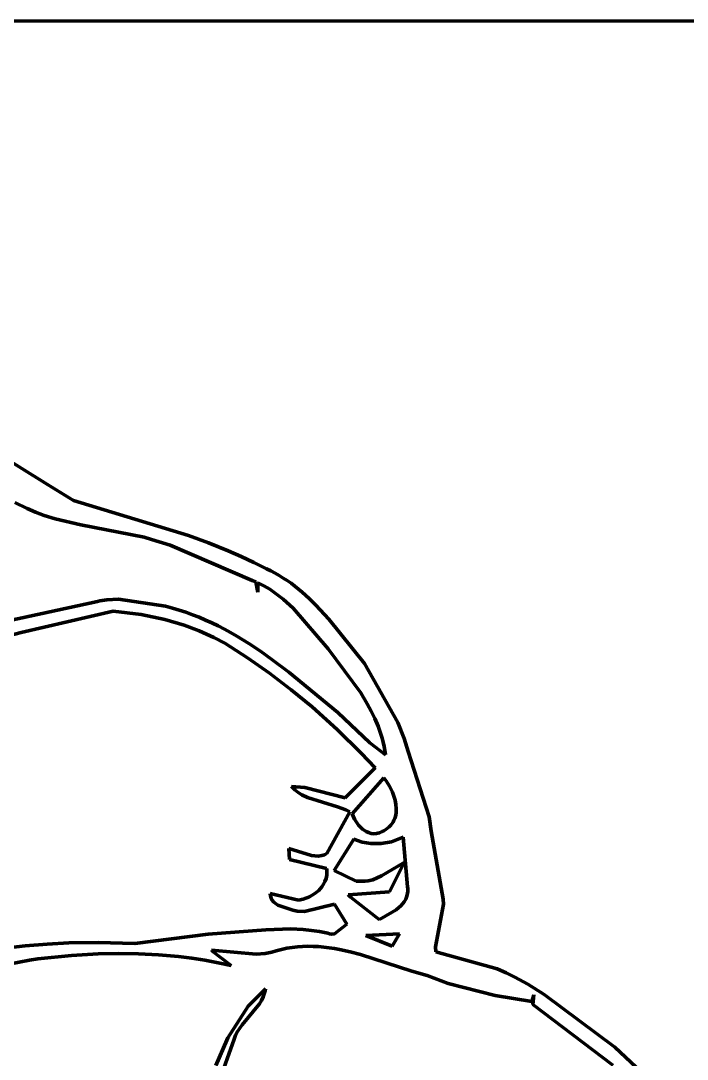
# Model space of a CAD drawing. Header units: millimetres. Extents: x 0 to 15.3, y 0 to 17.7.
# Drawn here: x 4.762 to 6.396, y 15.106 to 17.653 of the extents above; entities that cross this region are included whole.
import ezdxf

# ---------------------------------------------------------------- set-up
doc = ezdxf.new("R2010")
doc.units = ezdxf.units.MM
doc.layers.add('color#0a0a0aff', color=7, linetype='CONTINUOUS', lineweight=100)
doc.layers.add('color#ffffffff', color=7, linetype='CONTINUOUS', lineweight=100)

msp = doc.modelspace()

# ---------------------------------------------------------------- linework, layer by layer
at = {"layer": 'color#0a0a0aff'}
for p, q in [((4.6363, 16.6346), (4.8276, 16.5152)), ((4.8276, 16.5152), (4.8914, 16.4758)), ((4.7776, 16.4565), (4.7473, 16.4713)), ((4.7983, 16.4476), (4.7776, 16.4565)), ((4.8914, 16.4758), (5.1734, 16.3899)), ((4.8194, 16.4396), (4.7983, 16.4476)), ((4.8462, 16.431), (4.8194, 16.4396)), ((4.9096, 16.4162), (4.8462, 16.431)), ((5.0651, 16.3859), (4.9096, 16.4162)), ((5.083, 16.3807), (5.0651, 16.3859)), ((5.1284, 16.3664), (5.083, 16.3807)), ((5.1734, 16.3899), (5.2223, 16.3723)), ((5.3294, 16.2798), (5.1284, 16.3664)), ((5.2223, 16.3723), (5.2706, 16.353)), ((5.2706, 16.353), (5.3024, 16.3391)), ((5.3024, 16.3391), (5.3337, 16.3243)), ((5.3337, 16.3243), (5.3647, 16.3083)), ((5.3647, 16.3083), (5.3754, 16.3032)), ((5.3754, 16.3032), (5.3858, 16.2978)), ((5.3383, 16.2763), (5.3294, 16.2798)), ((5.3433, 16.2511), (5.3383, 16.2763)), ((5.3858, 16.2978), (5.3959, 16.2921)), ((5.3959, 16.2921), (5.4058, 16.286)), ((5.4058, 16.286), (5.4155, 16.2796)), ((5.4155, 16.2796), (5.425, 16.273)), ((5.3434, 16.2741), (5.3433, 16.2511)), ((5.3583, 16.2666), (5.3434, 16.2741)), ((5.3726, 16.2583), (5.3583, 16.2666)), ((5.3862, 16.2491), (5.3726, 16.2583)), ((5.425, 16.273), (5.4342, 16.266)), ((5.4342, 16.266), (5.4521, 16.2514)), ((5.4521, 16.2514), (5.4693, 16.2359)), ((4.7356, 16.1814), (4.9503, 16.2283)), ((4.9503, 16.2283), (4.956, 16.2296)), ((4.956, 16.2296), (4.9733, 16.2325)), ((4.9733, 16.2325), (5.0022, 16.2339)), ((5.0022, 16.2339), (5.1173, 16.2166)), ((5.4056, 16.2341), (5.3862, 16.2491)), ((5.4299, 16.212), (5.4056, 16.2341)), ((5.4693, 16.2359), (5.4858, 16.2196)), ((4.9889, 16.2044), (4.7632, 16.1525)), ((5.0576, 16.1961), (4.9889, 16.2044)), ((5.1173, 16.2166), (5.1342, 16.2122)), ((5.1342, 16.2122), (5.1508, 16.2073)), ((5.1508, 16.2073), (5.1673, 16.2019)), ((5.1673, 16.2019), (5.1835, 16.196)), ((5.5157, 16.1119), (5.4299, 16.212)), ((5.4858, 16.2196), (5.5173, 16.1852)), ((5.1156, 16.184), (5.0576, 16.1961)), ((5.163, 16.1702), (5.1156, 16.184)), ((5.1835, 16.196), (5.1996, 16.1897)), ((5.1996, 16.1897), (5.2154, 16.1829)), ((5.2154, 16.1829), (5.231, 16.1758)), ((5.231, 16.1758), (5.2465, 16.1683)), ((5.5173, 16.1852), (5.6054, 16.0766)), ((4.7632, 16.1525), (4.6772, 16.1292)), ((5.2, 16.1564), (5.163, 16.1702)), ((5.236, 16.14), (5.2, 16.1564)), ((5.2465, 16.1683), (5.2618, 16.1604)), ((5.2618, 16.1604), (5.2768, 16.1521)), ((5.2768, 16.1521), (5.2918, 16.1436)), ((5.2623, 16.126), (5.236, 16.14)), ((5.3181, 16.0902), (5.2623, 16.126)), ((5.2918, 16.1436), (5.3065, 16.1347)), ((5.3065, 16.1347), (5.3211, 16.1255)), ((5.3211, 16.1255), (5.3499, 16.1064)), ((5.3499, 16.1064), (5.3782, 16.0864)), ((5.5957, 16.0041), (5.5157, 16.1119)), ((5.3724, 16.0522), (5.3181, 16.0902)), ((5.3782, 16.0864), (5.4197, 16.055)), ((5.6054, 16.0766), (5.6868, 15.9314)), ((5.4252, 16.012), (5.3724, 16.0522)), ((5.4197, 16.055), (5.5394, 15.9559)), ((5.4764, 15.9699), (5.4252, 16.012)), ((5.6118, 15.9777), (5.5957, 16.0041)), ((5.6216, 15.9597), (5.6118, 15.9777)), ((5.5381, 15.9146), (5.4764, 15.9699)), ((5.5394, 15.9559), (5.6183, 15.882)), ((5.6306, 15.9412), (5.6216, 15.9597)), ((5.6385, 15.9224), (5.6306, 15.9412)), ((5.6421, 15.9128), (5.6385, 15.9224)), ((5.6868, 15.9314), (5.7021, 15.8927)), ((5.5973, 15.8566), (5.5381, 15.9146)), ((5.6453, 15.903), (5.6421, 15.9128)), ((5.6483, 15.8932), (5.6453, 15.903)), ((5.6183, 15.882), (5.6569, 15.8524)), ((5.651, 15.8832), (5.6483, 15.8932)), ((5.6533, 15.8731), (5.651, 15.8832)), ((5.6552, 15.8628), (5.6533, 15.8731)), ((5.7021, 15.8927), (5.7118, 15.8607)), ((5.6316, 15.8205), (5.5973, 15.8566)), ((5.6569, 15.8524), (5.6552, 15.8628)), ((5.7118, 15.8607), (5.7634, 15.7001)), ((5.5579, 15.7466), (5.6316, 15.8205)), ((5.6521, 15.7959), (5.5752, 15.7075)), ((5.6582, 15.7882), (5.6521, 15.7959)), ((5.43, 15.7703), (5.4263, 15.7743)), ((5.4263, 15.7743), (5.4589, 15.7724)), ((5.4339, 15.7666), (5.43, 15.7703)), ((5.4589, 15.7724), (5.5579, 15.7466)), ((5.6665, 15.7752), (5.6582, 15.7882)), ((5.6736, 15.7609), (5.6665, 15.7752)), ((5.4423, 15.7599), (5.4339, 15.7666)), ((5.4513, 15.7543), (5.4423, 15.7599)), ((5.4656, 15.7473), (5.4513, 15.7543)), ((5.5392, 15.7249), (5.4656, 15.7473)), ((5.6774, 15.751), (5.6736, 15.7609)), ((5.6803, 15.7408), (5.6774, 15.751)), ((5.5595, 15.7171), (5.5392, 15.7249)), ((5.5691, 15.7122), (5.5595, 15.7171)), ((5.6822, 15.7305), (5.6803, 15.7408)), ((5.683, 15.7203), (5.6822, 15.7305)), ((5.683, 15.7153), (5.683, 15.7203)), ((5.5131, 15.61), (5.5691, 15.7122)), ((5.5752, 15.7075), (5.5808, 15.6946)), ((5.5808, 15.6946), (5.5906, 15.6797)), ((5.6751, 15.6874), (5.6774, 15.6917)), ((5.6774, 15.6917), (5.6793, 15.6962)), ((5.6793, 15.6962), (5.6807, 15.7008)), ((5.6807, 15.7008), (5.6818, 15.7055)), ((5.6818, 15.7055), (5.6826, 15.7104)), ((5.6826, 15.7104), (5.683, 15.7153)), ((5.7634, 15.7001), (5.7685, 15.6652)), ((5.5906, 15.6797), (5.6005, 15.6698)), ((5.6005, 15.6698), (5.6089, 15.6642)), ((5.6486, 15.6641), (5.6522, 15.6662)), ((5.6522, 15.6662), (5.6573, 15.6691)), ((5.6573, 15.6691), (5.6618, 15.6723)), ((5.6618, 15.6723), (5.6658, 15.6757)), ((5.6658, 15.6757), (5.6694, 15.6794)), ((5.6694, 15.6794), (5.6725, 15.6833)), ((5.6725, 15.6833), (5.6751, 15.6874)), ((5.7685, 15.6652), (5.7983, 15.4983)), ((5.5788, 15.6456), (5.5307, 15.5685)), ((5.5996, 15.6382), (5.5788, 15.6456)), ((5.6089, 15.6642), (5.6149, 15.6614)), ((5.6149, 15.6614), (5.6212, 15.6596)), ((5.6212, 15.6596), (5.6277, 15.6589)), ((5.6277, 15.6589), (5.6345, 15.6593)), ((5.6345, 15.6593), (5.638, 15.66)), ((5.638, 15.66), (5.6415, 15.661)), ((5.6415, 15.661), (5.645, 15.6624)), ((5.645, 15.6624), (5.6486, 15.6641)), ((5.6959, 15.6486), (5.6714, 15.6392)), ((5.6999, 15.6506), (5.6959, 15.6486)), ((5.7106, 15.5289), (5.6999, 15.6506)), ((5.4211, 15.5955), (5.4198, 15.6222)), ((5.4198, 15.6222), (5.475, 15.6053)), ((5.6207, 15.6344), (5.5996, 15.6382)), ((5.6462, 15.6344), (5.6207, 15.6344)), ((5.6714, 15.6392), (5.6462, 15.6344)), ((5.5119, 15.5734), (5.4211, 15.5955)), ((5.475, 15.6053), (5.4912, 15.6038)), ((5.4912, 15.6038), (5.5008, 15.6051)), ((5.5008, 15.6051), (5.507, 15.6071)), ((5.507, 15.6071), (5.5131, 15.61)), ((5.5124, 15.5691), (5.5119, 15.5734)), ((5.5123, 15.5568), (5.5127, 15.5649)), ((5.5127, 15.5649), (5.5124, 15.5691)), ((5.5307, 15.5685), (5.585, 15.5422)), ((5.6471, 15.5558), (5.7025, 15.5884)), ((5.7025, 15.5884), (5.6661, 15.5164)), ((5.5048, 15.5349), (5.5082, 15.5418)), ((5.5082, 15.5418), (5.5108, 15.5491)), ((5.5108, 15.5491), (5.5123, 15.5568)), ((5.585, 15.5422), (5.598, 15.5423)), ((5.598, 15.5423), (5.6063, 15.5422)), ((5.6063, 15.5422), (5.6142, 15.543)), ((5.6142, 15.543), (5.6257, 15.5458)), ((5.6257, 15.5458), (5.6471, 15.5558)), ((5.3746, 15.5061), (5.3741, 15.5121)), ((5.3741, 15.5121), (5.4434, 15.4957)), ((5.4699, 15.5041), (5.4836, 15.5122)), ((5.4836, 15.5122), (5.4928, 15.5198)), ((5.4928, 15.5198), (5.5005, 15.5285)), ((5.5005, 15.5285), (5.5048, 15.5349)), ((5.6661, 15.5164), (5.5651, 15.5087)), ((5.709, 15.5055), (5.7108, 15.5129)), ((5.7112, 15.5248), (5.7106, 15.5289)), ((5.7108, 15.5129), (5.7112, 15.5167)), ((5.7114, 15.5207), (5.7112, 15.5248)), ((5.7112, 15.5167), (5.7114, 15.5207)), ((5.3759, 15.5009), (5.3746, 15.5061)), ((5.378, 15.4964), (5.3759, 15.5009)), ((5.3824, 15.4906), (5.378, 15.4964)), ((5.3923, 15.4835), (5.3824, 15.4906)), ((5.4434, 15.4957), (5.4549, 15.4983)), ((5.4549, 15.4983), (5.4699, 15.5041)), ((5.5651, 15.5087), (5.5699, 15.5041)), ((5.5699, 15.5041), (5.6411, 15.4487)), ((5.6948, 15.4829), (5.7022, 15.492)), ((5.7022, 15.492), (5.7061, 15.4985)), ((5.7061, 15.4985), (5.709, 15.5055)), ((5.7983, 15.4983), (5.7992, 15.4857)), ((5.4295, 15.4711), (5.3923, 15.4835)), ((5.4402, 15.4686), (5.4295, 15.4711)), ((5.4581, 15.4679), (5.4402, 15.4686)), ((5.5319, 15.4856), (5.4581, 15.4679)), ((5.5617, 15.4372), (5.5319, 15.4856)), ((5.6479, 15.4518), (5.6828, 15.4722)), ((5.6828, 15.4722), (5.6948, 15.4829)), ((5.7992, 15.4857), (5.7795, 15.3813)), ((5.5318, 15.4136), (5.5617, 15.4372)), ((5.6411, 15.4487), (5.6479, 15.4518)), ((5.0415, 15.3899), (5.2215, 15.4122)), ((5.2215, 15.4122), (5.3635, 15.4233)), ((5.3635, 15.4233), (5.4243, 15.4251)), ((5.4243, 15.4251), (5.4547, 15.4237)), ((5.4547, 15.4237), (5.4749, 15.4217)), ((5.4749, 15.4217), (5.495, 15.4187)), ((5.495, 15.4187), (5.5151, 15.4145)), ((5.5151, 15.4145), (5.5192, 15.4129)), ((5.5192, 15.4129), (5.5249, 15.4121)), ((5.5249, 15.4121), (5.5318, 15.4136)), ((5.6908, 15.4132), (5.6085, 15.4088)), ((5.6727, 15.3826), (5.6908, 15.4132)), ((4.7732, 15.3836), (4.8267, 15.3882)), ((4.8267, 15.3882), (4.8804, 15.3909)), ((4.8804, 15.3909), (4.952, 15.392)), ((4.952, 15.392), (5.0415, 15.3899)), ((5.6085, 15.4088), (5.6727, 15.3826)), ((4.7376, 15.3795), (4.7732, 15.3836)), ((4.8862, 15.3601), (4.8044, 15.3518)), ((4.9518, 15.3639), (4.8862, 15.3601)), ((5.0012, 15.3649), (4.9518, 15.3639)), ((5.0505, 15.3642), (5.0012, 15.3649)), ((5.0997, 15.3618), (5.0505, 15.3642)), ((5.1488, 15.3574), (5.0997, 15.3618)), ((5.3395, 15.3634), (5.2298, 15.3728)), ((5.2298, 15.3728), (5.2311, 15.3718)), ((5.2311, 15.3718), (5.2784, 15.3355)), ((5.3613, 15.365), (5.3395, 15.3634)), ((5.3775, 15.3683), (5.3613, 15.365)), ((5.3882, 15.3715), (5.3775, 15.3683)), ((5.4013, 15.375), (5.3882, 15.3715)), ((5.4143, 15.3777), (5.4013, 15.375)), ((5.4274, 15.3799), (5.4143, 15.3777)), ((5.4404, 15.3814), (5.4274, 15.3799)), ((5.4534, 15.3823), (5.4404, 15.3814)), ((5.4664, 15.3826), (5.4534, 15.3823)), ((5.4794, 15.3824), (5.4664, 15.3826)), ((5.4923, 15.3818), (5.4794, 15.3824)), ((5.5053, 15.3806), (5.4923, 15.3818)), ((5.5182, 15.3791), (5.5053, 15.3806)), ((5.5311, 15.3771), (5.5182, 15.3791)), ((5.5439, 15.3748), (5.5311, 15.3771)), ((5.5696, 15.3692), (5.5439, 15.3748)), ((5.5952, 15.3625), (5.5696, 15.3692)), ((5.7214, 15.322), (5.5952, 15.3625)), ((5.7795, 15.3813), (5.7797, 15.3689)), ((5.7797, 15.3689), (5.9301, 15.3272)), ((4.7838, 15.3489), (4.7328, 15.3392)), ((4.8044, 15.3518), (4.7838, 15.3489)), ((5.1814, 15.3533), (5.1488, 15.3574)), ((5.2139, 15.3483), (5.1814, 15.3533)), ((5.2462, 15.3424), (5.2139, 15.3483)), ((5.2784, 15.3355), (5.2462, 15.3424)), ((5.7587, 15.3108), (5.7214, 15.322)), ((5.8101, 15.2915), (5.7587, 15.3108)), ((5.9301, 15.3272), (5.9521, 15.3175)), ((5.9521, 15.3175), (5.9737, 15.3069)), ((5.9252, 15.2623), (5.8101, 15.2915)), ((5.9737, 15.3069), (6.0053, 15.2897)), ((6.0053, 15.2897), (6.046, 15.2645)), ((5.3196, 15.236), (5.3621, 15.2784)), ((5.3566, 15.2587), (5.3523, 15.2497)), ((5.3599, 15.2682), (5.3566, 15.2587)), ((5.3612, 15.2732), (5.3599, 15.2682)), ((5.3621, 15.2784), (5.3612, 15.2732)), ((6.0153, 15.247), (5.9252, 15.2623)), ((6.0203, 15.2634), (6.0153, 15.247)), ((6.0179, 15.2395), (6.0203, 15.2634)), ((6.046, 15.2645), (6.2193, 15.1355)), ((5.27, 15.1578), (5.3196, 15.236)), ((5.3472, 15.2412), (5.3053, 15.1901)), ((5.3523, 15.2497), (5.3472, 15.2412)), ((6.2143, 15.0912), (6.0179, 15.2395)), ((5.3053, 15.1901), (5.2938, 15.1734)), ((5.2676, 15.1528), (5.27, 15.1578)), ((5.2891, 15.1643), (5.2853, 15.1547)), ((5.2938, 15.1734), (5.2891, 15.1643)), ((5.2408, 15.0905), (5.2676, 15.1528)), ((5.2853, 15.1547), (5.247, 15.047)), ((6.2193, 15.1355), (6.334, 15.0281))]:
    msp.add_line(p, q, dxfattribs=at)
at = {"layer": 'color#ffffffff'}
for p, q in [((0, 17.6528), (15.2917, 17.6528)), ((4.8276, 16.5152), (4.6363, 16.6346)), ((4.8914, 16.4758), (4.8276, 16.5152)), ((4.7473, 16.4713), (4.7776, 16.4565)), ((4.7776, 16.4565), (4.7983, 16.4476)), ((5.1734, 16.3899), (4.8914, 16.4758)), ((4.7983, 16.4476), (4.8194, 16.4396)), ((4.8194, 16.4396), (4.8462, 16.431)), ((4.8462, 16.431), (4.9096, 16.4162)), ((4.9096, 16.4162), (5.0651, 16.3859)), ((5.0651, 16.3859), (5.083, 16.3807)), ((5.083, 16.3807), (5.1284, 16.3664)), ((5.2223, 16.3723), (5.1734, 16.3899)), ((5.1284, 16.3664), (5.3294, 16.2798)), ((5.2706, 16.353), (5.2223, 16.3723)), ((5.3024, 16.3391), (5.2706, 16.353)), ((5.3337, 16.3243), (5.3024, 16.3391)), ((5.3647, 16.3083), (5.3337, 16.3243)), ((5.3754, 16.3032), (5.3647, 16.3083)), ((5.3858, 16.2978), (5.3754, 16.3032)), ((5.3294, 16.2798), (5.3383, 16.2763)), ((5.3383, 16.2763), (5.3433, 16.2511)), ((5.3959, 16.2921), (5.3858, 16.2978)), ((5.4058, 16.286), (5.3959, 16.2921)), ((5.4155, 16.2796), (5.4058, 16.286)), ((5.425, 16.273), (5.4155, 16.2796)), ((5.3433, 16.2511), (5.3434, 16.2741)), ((5.3434, 16.2741), (5.3583, 16.2666)), ((5.3583, 16.2666), (5.3726, 16.2583)), ((5.3726, 16.2583), (5.3862, 16.2491)), ((5.4342, 16.266), (5.425, 16.273)), ((5.4521, 16.2514), (5.4342, 16.266)), ((5.4693, 16.2359), (5.4521, 16.2514)), ((4.9503, 16.2283), (4.7356, 16.1814)), ((4.956, 16.2296), (4.9503, 16.2283)), ((4.9733, 16.2325), (4.956, 16.2296)), ((5.0022, 16.2339), (4.9733, 16.2325)), ((5.1173, 16.2166), (5.0022, 16.2339)), ((5.3862, 16.2491), (5.4056, 16.2341)), ((5.4056, 16.2341), (5.4299, 16.212)), ((5.4858, 16.2196), (5.4693, 16.2359)), ((4.7632, 16.1525), (4.9889, 16.2044)), ((4.9889, 16.2044), (5.0576, 16.1961)), ((5.1342, 16.2122), (5.1173, 16.2166)), ((5.1508, 16.2073), (5.1342, 16.2122)), ((5.1673, 16.2019), (5.1508, 16.2073)), ((5.1835, 16.196), (5.1673, 16.2019)), ((5.4299, 16.212), (5.5157, 16.1119)), ((5.5173, 16.1852), (5.4858, 16.2196)), ((5.0576, 16.1961), (5.1156, 16.184)), ((5.1156, 16.184), (5.163, 16.1702)), ((5.1996, 16.1897), (5.1835, 16.196)), ((5.2154, 16.1829), (5.1996, 16.1897)), ((5.231, 16.1758), (5.2154, 16.1829)), ((5.2465, 16.1683), (5.231, 16.1758)), ((5.6054, 16.0766), (5.5173, 16.1852)), ((4.6772, 16.1292), (4.7632, 16.1525)), ((5.163, 16.1702), (5.2, 16.1564)), ((5.2, 16.1564), (5.236, 16.14)), ((5.2618, 16.1604), (5.2465, 16.1683)), ((5.2768, 16.1521), (5.2618, 16.1604)), ((5.2918, 16.1436), (5.2768, 16.1521)), ((5.236, 16.14), (5.2623, 16.126)), ((5.2623, 16.126), (5.3181, 16.0902)), ((5.3065, 16.1347), (5.2918, 16.1436)), ((5.3211, 16.1255), (5.3065, 16.1347)), ((5.3499, 16.1064), (5.3211, 16.1255)), ((5.3782, 16.0864), (5.3499, 16.1064)), ((5.5157, 16.1119), (5.5957, 16.0041)), ((5.3181, 16.0902), (5.3724, 16.0522)), ((5.4197, 16.055), (5.3782, 16.0864)), ((5.6868, 15.9314), (5.6054, 16.0766)), ((5.3724, 16.0522), (5.4252, 16.012)), ((5.5394, 15.9559), (5.4197, 16.055)), ((5.4252, 16.012), (5.4764, 15.9699)), ((5.5957, 16.0041), (5.6118, 15.9777)), ((5.6118, 15.9777), (5.6216, 15.9597)), ((5.4764, 15.9699), (5.5381, 15.9146)), ((5.6183, 15.882), (5.5394, 15.9559)), ((5.6216, 15.9597), (5.6306, 15.9412)), ((5.6306, 15.9412), (5.6385, 15.9224)), ((5.6385, 15.9224), (5.6421, 15.9128)), ((5.7021, 15.8927), (5.6868, 15.9314)), ((5.5381, 15.9146), (5.5973, 15.8566)), ((5.6421, 15.9128), (5.6453, 15.903)), ((5.6453, 15.903), (5.6483, 15.8932)), ((5.6569, 15.8524), (5.6183, 15.882)), ((5.6483, 15.8932), (5.651, 15.8832)), ((5.651, 15.8832), (5.6533, 15.8731)), ((5.6533, 15.8731), (5.6552, 15.8628)), ((5.7118, 15.8607), (5.7021, 15.8927)), ((5.5973, 15.8566), (5.6316, 15.8205)), ((5.6552, 15.8628), (5.6569, 15.8524)), ((5.7634, 15.7001), (5.7118, 15.8607)), ((5.6316, 15.8205), (5.5579, 15.7466)), ((5.5752, 15.7075), (5.6521, 15.7959)), ((5.6521, 15.7959), (5.6582, 15.7882)), ((5.4589, 15.7724), (5.4263, 15.7743)), ((5.4263, 15.7743), (5.43, 15.7703)), ((5.43, 15.7703), (5.4339, 15.7666)), ((5.5579, 15.7466), (5.4589, 15.7724)), ((5.6582, 15.7882), (5.6665, 15.7752)), ((5.6665, 15.7752), (5.6736, 15.7609)), ((5.4339, 15.7666), (5.4423, 15.7599)), ((5.4423, 15.7599), (5.4513, 15.7543)), ((5.4513, 15.7543), (5.4656, 15.7473)), ((5.4656, 15.7473), (5.5392, 15.7249)), ((5.6736, 15.7609), (5.6774, 15.751)), ((5.6774, 15.751), (5.6803, 15.7408)), ((5.5392, 15.7249), (5.5595, 15.7171)), ((5.5595, 15.7171), (5.5691, 15.7122)), ((5.6803, 15.7408), (5.6822, 15.7305)), ((5.6822, 15.7305), (5.683, 15.7203)), ((5.683, 15.7203), (5.683, 15.7153)), ((5.5691, 15.7122), (5.5131, 15.61)), ((5.5808, 15.6946), (5.5752, 15.7075)), ((5.5906, 15.6797), (5.5808, 15.6946)), ((5.6774, 15.6917), (5.6751, 15.6874)), ((5.6793, 15.6962), (5.6774, 15.6917)), ((5.6807, 15.7008), (5.6793, 15.6962)), ((5.6818, 15.7055), (5.6807, 15.7008)), ((5.6826, 15.7104), (5.6818, 15.7055)), ((5.683, 15.7153), (5.6826, 15.7104)), ((5.7685, 15.6652), (5.7634, 15.7001)), ((5.6005, 15.6698), (5.5906, 15.6797)), ((5.6089, 15.6642), (5.6005, 15.6698)), ((5.6522, 15.6662), (5.6486, 15.6641)), ((5.6573, 15.6691), (5.6522, 15.6662)), ((5.6618, 15.6723), (5.6573, 15.6691)), ((5.6658, 15.6757), (5.6618, 15.6723)), ((5.6694, 15.6794), (5.6658, 15.6757)), ((5.6725, 15.6833), (5.6694, 15.6794)), ((5.6751, 15.6874), (5.6725, 15.6833)), ((5.7983, 15.4983), (5.7685, 15.6652)), ((5.5307, 15.5685), (5.5788, 15.6456)), ((5.5788, 15.6456), (5.5996, 15.6382)), ((5.6149, 15.6614), (5.6089, 15.6642)), ((5.6212, 15.6596), (5.6149, 15.6614)), ((5.6277, 15.6589), (5.6212, 15.6596)), ((5.6345, 15.6593), (5.6277, 15.6589)), ((5.638, 15.66), (5.6345, 15.6593)), ((5.6415, 15.661), (5.638, 15.66)), ((5.645, 15.6624), (5.6415, 15.661)), ((5.6486, 15.6641), (5.645, 15.6624)), ((5.6714, 15.6392), (5.6959, 15.6486)), ((5.6959, 15.6486), (5.6999, 15.6506)), ((5.6999, 15.6506), (5.7106, 15.5289)), ((5.475, 15.6053), (5.4198, 15.6222)), ((5.4198, 15.6222), (5.4211, 15.5955)), ((5.5996, 15.6382), (5.6207, 15.6344)), ((5.6207, 15.6344), (5.6462, 15.6344)), ((5.6462, 15.6344), (5.6714, 15.6392)), ((5.4211, 15.5955), (5.5119, 15.5734)), ((5.4912, 15.6038), (5.475, 15.6053)), ((5.5008, 15.6051), (5.4912, 15.6038)), ((5.507, 15.6071), (5.5008, 15.6051)), ((5.5131, 15.61), (5.507, 15.6071)), ((5.5119, 15.5734), (5.5124, 15.5691)), ((5.5127, 15.5649), (5.5123, 15.5568)), ((5.5124, 15.5691), (5.5127, 15.5649)), ((5.585, 15.5422), (5.5307, 15.5685)), ((5.7025, 15.5884), (5.6471, 15.5558)), ((5.6661, 15.5164), (5.7025, 15.5884)), ((5.5082, 15.5418), (5.5048, 15.5349)), ((5.5108, 15.5491), (5.5082, 15.5418)), ((5.5123, 15.5568), (5.5108, 15.5491)), ((5.598, 15.5423), (5.585, 15.5422)), ((5.6063, 15.5422), (5.598, 15.5423)), ((5.6142, 15.543), (5.6063, 15.5422)), ((5.6257, 15.5458), (5.6142, 15.543)), ((5.6471, 15.5558), (5.6257, 15.5458)), ((5.4434, 15.4957), (5.3741, 15.5121)), ((5.3741, 15.5121), (5.3746, 15.5061)), ((5.4836, 15.5122), (5.4699, 15.5041)), ((5.4928, 15.5198), (5.4836, 15.5122)), ((5.5005, 15.5285), (5.4928, 15.5198)), ((5.5048, 15.5349), (5.5005, 15.5285)), ((5.5651, 15.5087), (5.6661, 15.5164)), ((5.7108, 15.5129), (5.709, 15.5055)), ((5.7106, 15.5289), (5.7112, 15.5248)), ((5.7112, 15.5167), (5.7108, 15.5129)), ((5.7112, 15.5248), (5.7114, 15.5207)), ((5.7114, 15.5207), (5.7112, 15.5167)), ((5.3746, 15.5061), (5.3759, 15.5009)), ((5.3759, 15.5009), (5.378, 15.4964)), ((5.378, 15.4964), (5.3824, 15.4906)), ((5.3824, 15.4906), (5.3923, 15.4835)), ((5.4549, 15.4983), (5.4434, 15.4957)), ((5.4699, 15.5041), (5.4549, 15.4983)), ((5.5699, 15.5041), (5.5651, 15.5087)), ((5.6411, 15.4487), (5.5699, 15.5041)), ((5.7022, 15.492), (5.6948, 15.4829)), ((5.7061, 15.4985), (5.7022, 15.492)), ((5.709, 15.5055), (5.7061, 15.4985)), ((5.7992, 15.4857), (5.7983, 15.4983)), ((5.3923, 15.4835), (5.4295, 15.4711)), ((5.4295, 15.4711), (5.4402, 15.4686)), ((5.4402, 15.4686), (5.4581, 15.4679)), ((5.4581, 15.4679), (5.5319, 15.4856)), ((5.5319, 15.4856), (5.5617, 15.4372)), ((5.6828, 15.4722), (5.6479, 15.4518)), ((5.6948, 15.4829), (5.6828, 15.4722)), ((5.7795, 15.3813), (5.7992, 15.4857)), ((5.5617, 15.4372), (5.5318, 15.4136)), ((5.6479, 15.4518), (5.6411, 15.4487)), ((5.2215, 15.4122), (5.0415, 15.3899)), ((5.3635, 15.4233), (5.2215, 15.4122)), ((5.4243, 15.4251), (5.3635, 15.4233)), ((5.4547, 15.4237), (5.4243, 15.4251)), ((5.4749, 15.4217), (5.4547, 15.4237)), ((5.495, 15.4187), (5.4749, 15.4217)), ((5.5151, 15.4145), (5.495, 15.4187)), ((5.5192, 15.4129), (5.5151, 15.4145)), ((5.5249, 15.4121), (5.5192, 15.4129)), ((5.5318, 15.4136), (5.5249, 15.4121)), ((5.6085, 15.4088), (5.6908, 15.4132)), ((5.6908, 15.4132), (5.6727, 15.3826)), ((4.8267, 15.3882), (4.7732, 15.3836)), ((4.8804, 15.3909), (4.8267, 15.3882)), ((4.952, 15.392), (4.8804, 15.3909)), ((5.0415, 15.3899), (4.952, 15.392)), ((5.6727, 15.3826), (5.6085, 15.4088)), ((4.7732, 15.3836), (4.7376, 15.3795)), ((4.8044, 15.3518), (4.8862, 15.3601)), ((4.8862, 15.3601), (4.9518, 15.3639)), ((4.9518, 15.3639), (5.0012, 15.3649)), ((5.0012, 15.3649), (5.0505, 15.3642)), ((5.0505, 15.3642), (5.0997, 15.3618)), ((5.0997, 15.3618), (5.1488, 15.3574)), ((5.2311, 15.3718), (5.2298, 15.3728)), ((5.2298, 15.3728), (5.3395, 15.3634)), ((5.2784, 15.3355), (5.2311, 15.3718)), ((5.3395, 15.3634), (5.3613, 15.365)), ((5.3613, 15.365), (5.3775, 15.3683)), ((5.3775, 15.3683), (5.3882, 15.3715)), ((5.3882, 15.3715), (5.4013, 15.375)), ((5.4013, 15.375), (5.4143, 15.3777)), ((5.4143, 15.3777), (5.4274, 15.3799)), ((5.4274, 15.3799), (5.4404, 15.3814)), ((5.4404, 15.3814), (5.4534, 15.3823)), ((5.4534, 15.3823), (5.4664, 15.3826)), ((5.4664, 15.3826), (5.4794, 15.3824)), ((5.4794, 15.3824), (5.4923, 15.3818)), ((5.4923, 15.3818), (5.5053, 15.3806)), ((5.5053, 15.3806), (5.5182, 15.3791)), ((5.5182, 15.3791), (5.5311, 15.3771)), ((5.5311, 15.3771), (5.5439, 15.3748)), ((5.5439, 15.3748), (5.5696, 15.3692)), ((5.5696, 15.3692), (5.5952, 15.3625)), ((5.5952, 15.3625), (5.7214, 15.322)), ((5.7797, 15.3689), (5.7795, 15.3813)), ((5.9301, 15.3272), (5.7797, 15.3689)), ((4.7328, 15.3392), (4.7838, 15.3489)), ((4.7838, 15.3489), (4.8044, 15.3518)), ((5.1488, 15.3574), (5.1814, 15.3533)), ((5.1814, 15.3533), (5.2139, 15.3483)), ((5.2139, 15.3483), (5.2462, 15.3424)), ((5.2462, 15.3424), (5.2784, 15.3355)), ((5.7214, 15.322), (5.7587, 15.3108)), ((5.7587, 15.3108), (5.8101, 15.2915)), ((5.9521, 15.3175), (5.9301, 15.3272)), ((5.9737, 15.3069), (5.9521, 15.3175)), ((5.8101, 15.2915), (5.9252, 15.2623)), ((6.0053, 15.2897), (5.9737, 15.3069)), ((6.046, 15.2645), (6.0053, 15.2897)), ((5.3621, 15.2784), (5.3196, 15.236)), ((5.3523, 15.2497), (5.3566, 15.2587)), ((5.3566, 15.2587), (5.3599, 15.2682)), ((5.3599, 15.2682), (5.3612, 15.2732)), ((5.3612, 15.2732), (5.3621, 15.2784)), ((5.9252, 15.2623), (6.0153, 15.247)), ((6.0153, 15.247), (6.0203, 15.2634)), ((6.0203, 15.2634), (6.0179, 15.2395)), ((6.2193, 15.1355), (6.046, 15.2645)), ((5.3196, 15.236), (5.27, 15.1578)), ((5.3053, 15.1901), (5.3472, 15.2412)), ((5.3472, 15.2412), (5.3523, 15.2497)), ((6.0179, 15.2395), (6.2143, 15.0912)), ((5.2938, 15.1734), (5.3053, 15.1901)), ((5.27, 15.1578), (5.2676, 15.1528)), ((5.2853, 15.1547), (5.2891, 15.1643)), ((5.2891, 15.1643), (5.2938, 15.1734)), ((5.2676, 15.1528), (5.2408, 15.0905)), ((5.247, 15.047), (5.2853, 15.1547)), ((6.334, 15.0281), (6.2193, 15.1355))]:
    msp.add_line(p, q, dxfattribs=at)

doc.saveas('drawing.dxf')
